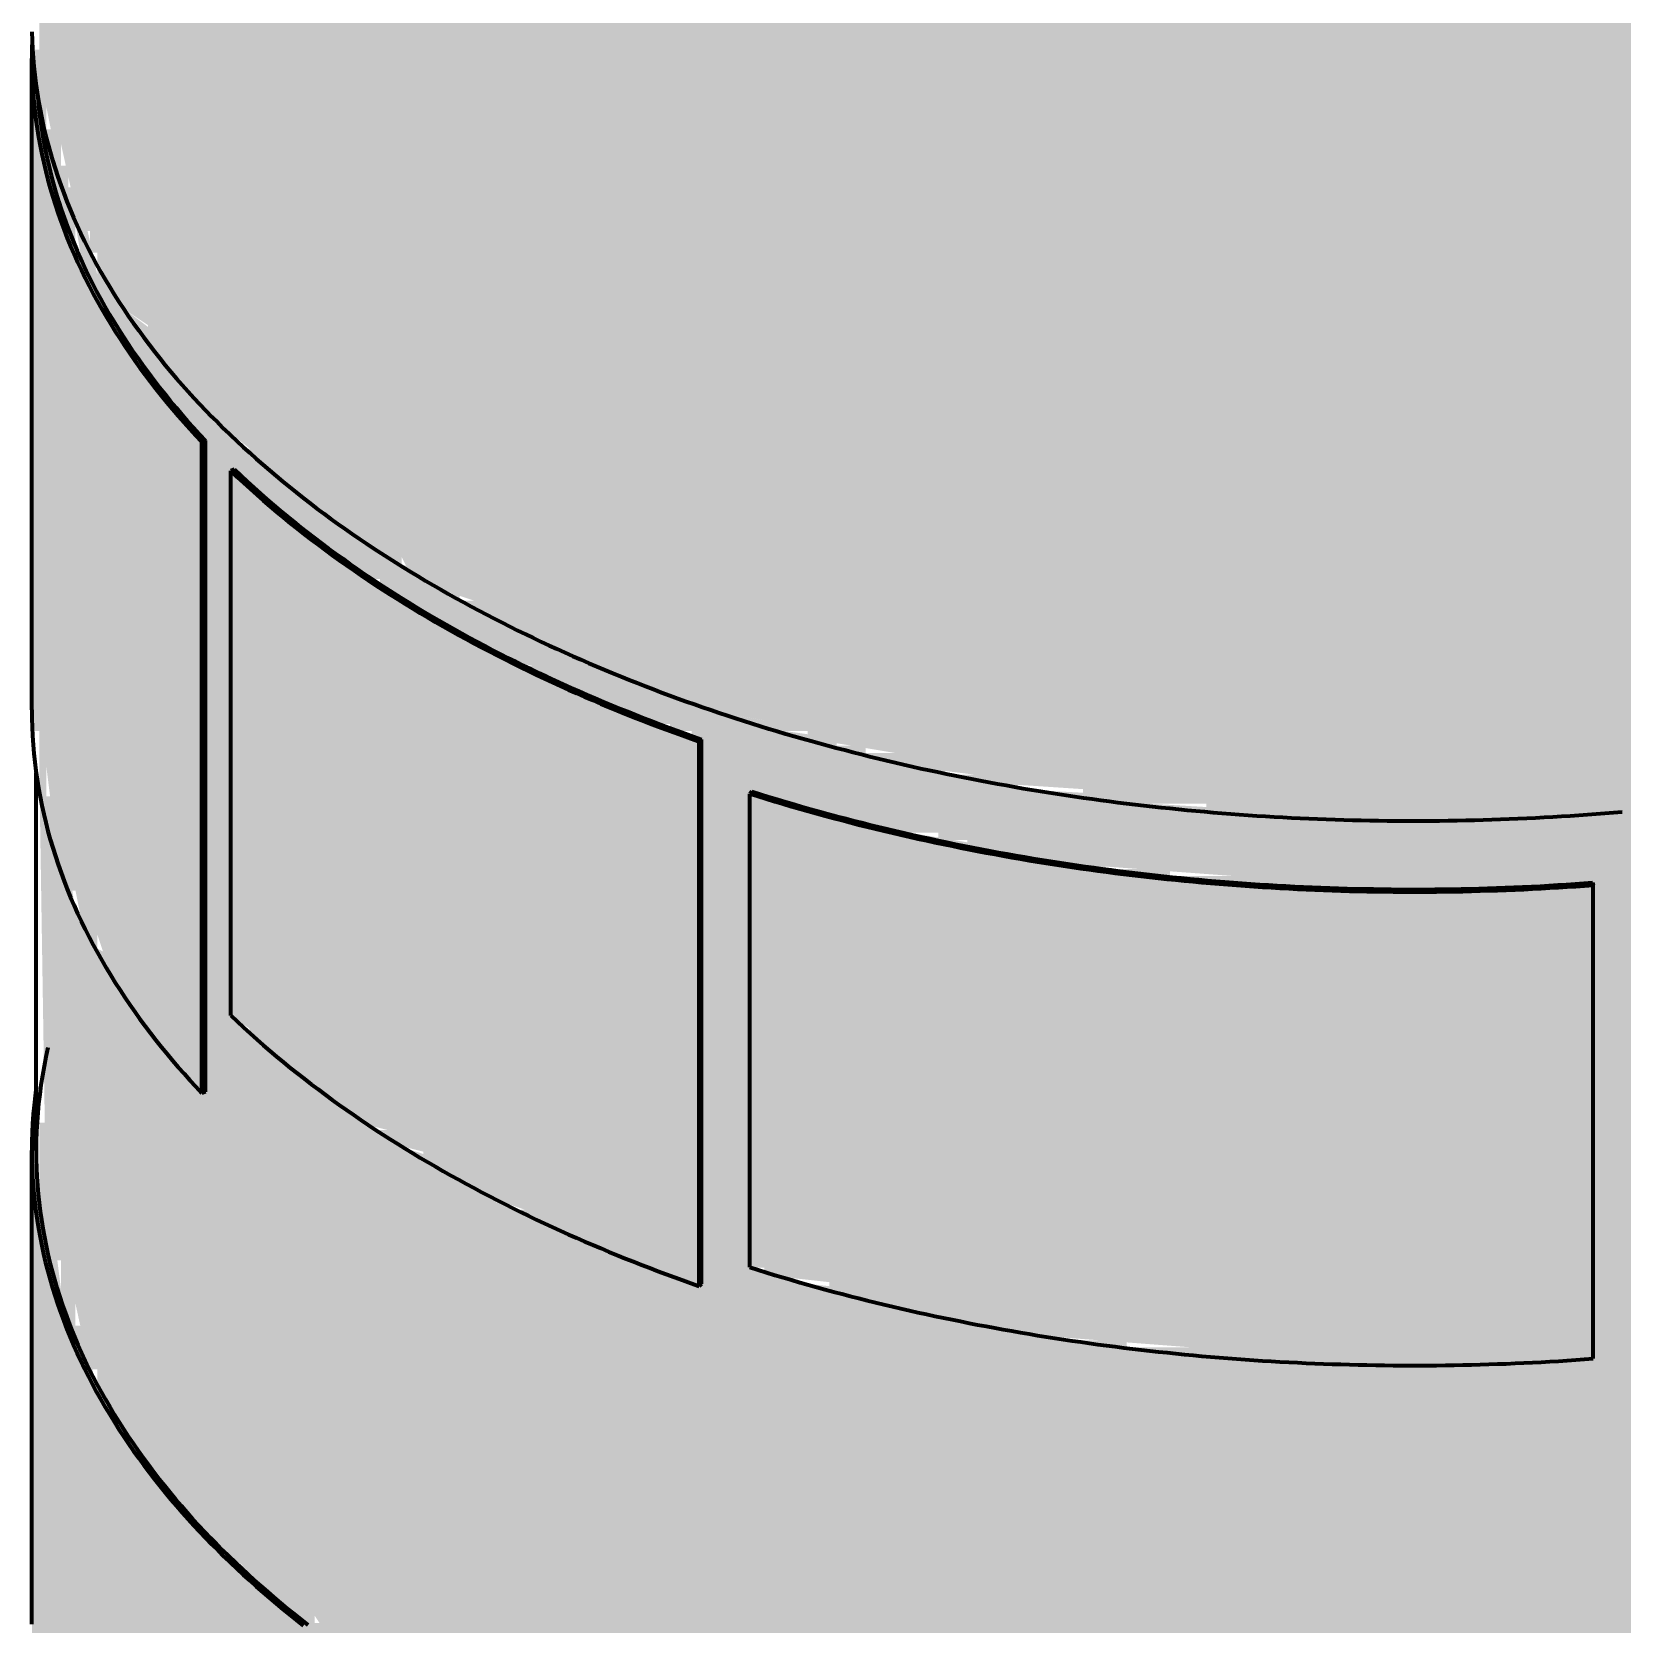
# Model space of a CAD drawing. Header units: millimetres. Extents: x 0 to 420, y 0 to 297.
# Drawn here: x 206.94 to 228.88, y 173 to 194.96 of the extents above; entities that cross this region are included whole.
import ezdxf

# ---------------------------------------------------------------- set-up
doc = ezdxf.new("R2010")
doc.units = ezdxf.units.MM
doc.layers.add('01-VISIBLE', color=7, linetype='CONTINUOUS', lineweight=70)
doc.layers.add('13-GRAFICA', color=30, linetype='CONTINUOUS', lineweight=18)

msp = doc.modelspace()

# ---------------------------------------------------------------- hatches: boundary and pattern name
at = {"layer": '13-GRAFICA', "true_color": 0xc4c8ce}
h = msp.add_hatch(color=7, dxfattribs=at)
h.dxf.hatch_style = 1
h.paths.add_polyline_path([(229.342, 184.217), (229.342, 184.317), (229.942, 184.317), (229.942, 184.417), (230.542, 184.417), (230.542, 184.517), (231.142, 184.517), (231.142, 184.617), (231.742, 184.617), (231.742, 184.717), (232.342, 184.717), (232.342, 184.817), (233.442, 184.917), (233.442, 185.017), (233.742, 185.017), (233.742, 185.117), (234.042, 185.117), (234.042, 185.217), (234.342, 185.217), (234.342, 185.317), (234.642, 185.317), (234.642, 185.417), (234.942, 185.417), (234.942, 185.517), (235.342, 185.517), (235.342, 185.617), (235.642, 185.617), (235.642, 185.717), (235.942, 185.717), (235.942, 185.817), (236.242, 185.817), (236.242, 185.917), (237.142, 186.117), (237.142, 186.217), (237.342, 186.217), (237.342, 186.317), (237.542, 186.317), (237.542, 186.417), (237.742, 186.417), (237.742, 186.517), (238.342, 186.717), (238.442, 186.917), (238.642, 186.917), (238.642, 187.017), (238.842, 187.017), (238.842, 187.117), (239.042, 187.117), (239.042, 187.217), (239.242, 187.217), (239.242, 187.317), (239.842, 187.517), (239.942, 187.717), (240.542, 187.917), (240.542, 188.017), (240.642, 188.017), (240.942, 188.417), (241.142, 188.417), (241.642, 189.017), (241.842, 189.017), (242.342, 189.617), (242.542, 189.617), (242.542, 189.717), (242.942, 190.017), (242.942, 212.917), (243.042, 212.917), (243.142, 213.217), (243.542, 213.517), (243.542, 213.717), (243.942, 214.017), (243.942, 214.217), (244.342, 214.517), (244.342, 214.717), (244.442, 214.717), (244.442, 214.917), (244.542, 214.917), (244.542, 215.217), (244.642, 215.217), (244.642, 215.517), (244.742, 215.517), (244.742, 215.817), (244.842, 215.817), (244.842, 216.117), (244.942, 216.117), (244.942, 177.017), (244.842, 177.017), (244.842, 178.517), (244.742, 178.517), (244.742, 177.617), (244.642, 177.617), (244.642, 177.317), (244.442, 177.217), (244.442, 177.017), (244.342, 177.017), (244.342, 176.817), (244.242, 176.817), (244.042, 176.217), (243.842, 176.117), (243.842, 175.917), (243.742, 175.917), (243.742, 175.717), (243.642, 175.717), (243.442, 175.117), (243.342, 175.117), (241.842, 173.517), (241.642, 173.517), (241.642, 173.417), (241.542, 173.417), (240.942, 172.717), (240.742, 172.717), (240.642, 172.517), (240.442, 172.517), (240.442, 172.417), (240.242, 172.417), (240.142, 172.217), (239.542, 172.017), (239.442, 171.817), (238.842, 171.617), (238.742, 171.417), (238.142, 171.217), (238.042, 171.017), (237.842, 171.017), (237.842, 170.917), (237.642, 170.917), (237.642, 170.817), (237.342, 170.817), (237.342, 170.717), (237.042, 170.717), (237.042, 170.617), (236.742, 170.617), (236.742, 170.517), (236.442, 170.517), (236.442, 170.417), (236.242, 170.417), (236.242, 170.317), (235.942, 170.317), (235.942, 170.217), (235.642, 170.217), (235.642, 170.117), (235.342, 170.117), (235.342, 170.017), (235.042, 170.017), (235.042, 169.917), (234.142, 169.717), (234.142, 169.617), (233.942, 169.617), (233.942, 169.517), (233.442, 169.517), (233.442, 169.417), (232.942, 169.417), (232.942, 169.317), (232.342, 169.317), (232.342, 169.217), (231.742, 169.217), (231.742, 169.117), (230.642, 169.017), (230.642, 168.917), (229.542, 168.817), (229.542, 168.717), (228.442, 168.717), (228.442, 176.617), (228.442, 183.217), (228.442, 184.2)])
at = {"layer": '13-GRAFICA', "true_color": 0xffffff}
h = msp.add_hatch(color=7, dxfattribs=at)
h.dxf.hatch_style = 1
h.paths.add_polyline_path([(207.042, 193.917), (207.042, 215.817), (207.142, 215.817), (207.142, 215.517), (207.242, 215.517), (207.342, 215.217), (207.542, 215.117), (207.642, 214.717), (207.742, 214.717), (207.842, 214.417), (208.042, 214.317), (208.042, 214.117), (208.142, 214.117), (208.142, 213.917), (208.342, 213.817), (208.342, 213.617), (208.442, 213.617), (208.442, 213.417), (208.642, 213.317), (208.642, 213.117), (208.842, 213.117), (209.542, 212.317), (209.742, 212.317), (209.742, 212.217), (209.842, 212.217), (210.342, 211.617), (210.542, 211.617), (211.142, 210.917), (211.342, 210.917), (211.342, 210.817), (211.542, 210.817), (211.542, 210.717), (212.142, 210.517), (212.242, 210.317), (212.442, 210.317), (212.442, 210.217), (212.642, 210.217), (212.642, 210.117), (212.842, 210.117), (212.842, 210.017), (213.442, 209.817), (213.542, 209.617), (213.742, 209.617), (213.742, 209.517), (213.942, 209.517), (213.942, 209.417), (214.142, 209.417), (214.142, 209.317), (214.342, 209.317), (214.342, 209.217), (214.542, 209.217), (214.542, 209.117), (214.842, 209.117), (214.842, 209.017), (215.142, 209.017), (215.142, 208.917), (215.442, 208.917), (215.442, 208.817), (215.742, 208.817), (215.742, 208.717), (216.042, 208.717), (216.042, 208.617), (216.342, 208.617), (216.342, 208.517), (216.642, 208.517), (216.642, 208.417), (216.942, 208.417), (216.942, 208.317), (217.242, 208.317), (217.242, 208.217), (217.542, 208.217), (217.542, 208.117), (217.842, 208.117), (217.842, 208.017), (218.142, 208.017), (218.142, 207.917), (218.442, 207.917), (218.442, 207.817), (219.042, 207.817), (219.042, 207.717), (219.642, 207.717), (219.642, 207.617), (220.242, 207.617), (220.242, 207.517), (220.842, 207.517), (220.842, 207.417), (221.442, 207.417), (221.442, 207.317), (222.042, 207.317), (222.042, 207.217), (222.642, 207.217), (222.642, 207.117), (227.942, 207.017), (227.942, 207.117), (228.842, 207.117), (228.842, 207.217), (229.642, 207.217), (229.642, 207.317), (230.542, 207.317), (230.542, 207.417), (232.142, 207.517), (232.142, 207.617), (232.442, 207.617), (232.442, 207.717), (232.842, 207.717), (232.842, 207.817), (234.042, 208.017), (234.042, 208.117), (234.342, 208.117), (234.342, 208.217), (235.542, 208.417), (235.542, 208.517), (235.842, 208.517), (235.842, 208.617), (236.242, 208.617), (236.242, 208.717), (236.442, 208.717), (236.442, 208.817), (236.642, 208.817), (236.642, 208.917), (236.842, 208.917), (236.842, 209.017), (237.042, 209.017), (237.042, 209.117), (237.342, 209.117), (237.342, 209.217), (237.542, 209.217), (237.542, 209.317), (237.742, 209.317), (237.742, 209.417), (237.942, 209.417), (237.942, 209.517), (238.142, 209.517), (238.142, 209.617), (238.442, 209.617), (238.442, 209.717), (238.642, 209.717), (238.642, 209.817), (238.842, 209.817), (238.842, 209.917), (239.042, 209.917), (239.042, 210.017), (239.242, 210.017), (239.242, 210.117), (239.742, 210.217), (239.942, 210.517), (240.142, 210.517), (240.342, 210.817), (240.542, 210.817), (240.642, 211.017), (240.842, 211.017), (241.042, 211.317), (241.242, 211.317), (241.242, 211.417), (241.342, 211.417), (241.442, 211.617), (241.642, 211.617), (241.842, 211.917), (242.042, 211.917), (242.142, 212.117), (242.342, 212.117), (242.342, 212.217), (242.742, 212.517), (242.742, 212.717), (242.942, 212.817), (242.942, 190.017), (242.842, 190.017), (242.542, 189.617), (242.342, 189.617), (241.842, 189.017), (241.642, 189.017), (241.142, 188.417), (240.942, 188.417), (240.542, 187.917), (239.942, 187.717), (239.842, 187.517), (239.642, 187.517), (239.642, 187.417), (239.442, 187.417), (239.442, 187.317), (239.242, 187.317), (239.242, 187.217), (239.042, 187.217), (239.042, 187.117), (238.442, 186.917), (238.342, 186.717), (238.142, 186.717), (238.142, 186.617), (237.942, 186.617), (237.942, 186.517), (237.742, 186.517), (237.742, 186.417), (237.542, 186.417), (237.542, 186.317), (237.342, 186.317), (237.342, 186.217), (237.142, 186.217), (237.142, 186.117), (236.842, 186.117), (236.842, 186.017), (236.542, 186.017), (236.542, 185.917), (236.242, 185.917), (236.242, 185.817), (235.942, 185.817), (235.942, 185.717), (235.642, 185.717), (235.642, 185.617), (235.342, 185.617), (235.342, 185.517), (234.942, 185.517), (234.942, 185.417), (234.642, 185.417), (234.642, 185.317), (234.342, 185.317), (234.342, 185.217), (234.042, 185.217), (234.042, 185.117), (233.742, 185.117), (233.742, 185.017), (233.442, 185.017), (233.442, 184.917), (232.342, 184.817), (232.342, 184.717), (231.742, 184.717), (231.742, 184.617), (231.142, 184.617), (231.142, 184.517), (230.542, 184.517), (230.542, 184.417), (229.942, 184.417), (229.942, 184.317), (229.342, 184.317), (229.342, 184.217), (224.042, 184.117), (224.042, 184.217), (223.142, 184.217), (223.142, 184.317), (222.342, 184.317), (222.342, 184.417), (221.442, 184.417), (221.442, 184.517), (219.942, 184.617), (219.942, 184.717), (219.142, 184.817), (219.142, 184.917), (218.842, 184.917), (218.842, 185.017), (217.642, 185.217), (217.642, 185.317), (217.342, 185.317), (217.342, 185.417), (216.142, 185.617), (216.142, 185.717), (215.942, 185.717), (215.942, 185.817), (215.642, 185.817), (215.642, 185.917), (215.442, 185.917), (215.442, 186.017), (215.242, 186.017), (215.242, 186.117), (215.042, 186.117), (215.042, 186.217), (214.842, 186.217), (214.842, 186.317), (214.542, 186.317), (214.542, 186.417), (214.342, 186.417), (214.342, 186.517), (214.142, 186.517), (214.142, 186.617), (213.942, 186.617), (213.942, 186.717), (213.742, 186.717), (213.742, 186.817), (213.442, 186.817), (213.442, 186.917), (213.242, 186.917), (213.242, 187.017), (213.042, 187.017), (213.042, 187.117), (212.442, 187.317), (212.342, 187.517), (212.142, 187.517), (212.042, 187.717), (211.842, 187.717), (211.642, 188.017), (211.442, 188.017), (211.242, 188.317), (211.042, 188.317), (210.842, 188.617), (210.642, 188.617), (210.542, 188.817), (210.342, 188.817), (210.142, 189.117), (209.942, 189.117), (209.942, 189.217), (209.442, 189.617), (209.442, 189.817), (209.042, 190.117), (209.042, 190.317), (208.642, 190.617), (208.642, 190.817), (208.542, 190.817), (208.542, 190.917), (208.242, 191.117), (208.242, 191.317), (207.842, 191.617), (207.842, 191.917), (207.742, 191.917), (207.742, 192.217), (207.642, 192.217), (207.642, 192.517), (207.542, 192.517), (207.342, 193.417), (207.242, 193.417), (207.142, 193.917)])
h = msp.add_hatch(color=7, dxfattribs=at)
h.dxf.hatch_style = 1
h.paths.add_polyline_path([(206.942, 185.317), (206.942, 194.717), (207.042, 194.717), (207.042, 193.917), (207.142, 193.917), (207.142, 193.617), (207.242, 193.617), (207.242, 193.017), (207.342, 193.017), (207.342, 192.617), (207.442, 192.617), (207.442, 192.317), (207.542, 192.317), (207.542, 191.917), (207.642, 191.917), (207.642, 191.717), (207.842, 191.617), (207.842, 191.417), (208.042, 191.317), (208.042, 191.117), (208.242, 191.017), (208.242, 190.817), (208.442, 190.717), (208.442, 190.517), (208.642, 190.417), (208.642, 190.217), (208.942, 190.017), (208.942, 189.817), (209.142, 189.717), (209.142, 189.517), (209.342, 189.417), (209.342, 180.317), (209.142, 180.417), (209.142, 180.617), (208.942, 180.717), (208.942, 180.917), (208.742, 181.017), (208.742, 181.217), (208.542, 181.317), (208.542, 181.517), (208.342, 181.617), (208.342, 181.817), (208.042, 182.017), (208.042, 182.217), (207.942, 182.217), (207.842, 182.517), (207.642, 182.617), (207.542, 183.117), (207.442, 183.117), (207.442, 183.517), (207.342, 183.517), (207.342, 184.017), (207.242, 184.017), (207.142, 184.817), (207.042, 184.817), (207.042, 185.317)])
at = {"layer": '13-GRAFICA', "true_color": 0xc4c8ce}
h = msp.add_hatch(color=7, dxfattribs=at)
h.dxf.hatch_style = 1
h.paths.add_polyline_path([(207.442, 192.317), (207.442, 192.617), (207.342, 192.617), (207.342, 193.017), (207.242, 193.017), (207.242, 193.417), (207.342, 193.417), (207.342, 193.117), (207.442, 193.117), (207.442, 192.817), (207.542, 192.817), (207.542, 192.517), (207.642, 192.517), (207.842, 191.617), (207.642, 191.717), (207.542, 192.317)])
h = msp.add_hatch(color=7, dxfattribs=at)
h.dxf.hatch_style = 1
h.paths.add_polyline_path([(207.142, 184.817), (207.142, 184.417), (207.242, 184.417), (207.242, 184.017), (207.342, 184.017), (207.342, 183.517), (207.442, 183.517), (207.542, 182.817), (207.642, 182.817), (207.642, 182.617), (207.842, 182.517), (207.842, 182.317), (208.042, 182.217), (208.042, 182.017), (208.342, 181.817), (208.342, 181.617), (208.542, 181.517), (208.542, 181.317), (208.742, 181.217), (208.742, 181.017), (208.942, 180.917), (208.942, 180.717), (209.142, 180.617), (209.142, 180.417), (209.342, 180.317), (209.342, 189.417), (209.142, 189.517), (209.142, 189.717), (208.942, 189.817), (208.942, 190.017), (208.642, 190.217), (208.642, 190.417), (208.442, 190.517), (208.442, 190.717), (208.242, 190.817), (208.242, 191.017), (208.042, 191.117), (208.042, 191.317), (207.842, 191.417), (207.842, 191.617), (208.242, 191.317), (208.242, 191.117), (208.642, 190.817), (208.642, 190.617), (209.042, 190.317), (209.042, 190.117), (209.442, 189.817), (209.442, 189.617), (209.542, 189.617), (209.642, 189.492), (209.642, 188.917), (209.642, 181.417), (209.642, 173.95), (209.542, 174.017), (209.542, 174.217), (209.142, 174.517), (209.142, 174.717), (208.842, 174.917), (208.842, 175.117), (208.442, 175.417), (208.442, 175.617), (208.142, 175.817), (208.142, 176.017), (207.842, 176.217), (207.842, 176.517), (207.742, 176.517), (207.542, 177.417), (207.442, 177.417), (207.442, 177.617), (207.342, 177.617), (207.342, 178.017), (207.242, 178.017), (207.242, 178.417), (207.142, 178.417), (207.042, 184.817)])
h = msp.add_hatch(color=7, dxfattribs=at)
h.dxf.hatch_style = 1
h.paths.add_polyline_path([(209.942, 189.117), (210.142, 189.117), (210.342, 188.817), (210.542, 188.817), (210.642, 188.617), (210.842, 188.617), (211.042, 188.317), (211.242, 188.317), (211.442, 188.017), (211.642, 188.017), (211.842, 187.717), (212.042, 187.717), (212.042, 187.617), (212.342, 187.517), (212.442, 187.317), (212.642, 187.317), (212.642, 187.217), (212.842, 187.217), (212.842, 187.117), (213.042, 187.117), (213.042, 187.017), (213.242, 187.017), (213.242, 186.917), (213.442, 186.917), (213.442, 186.817), (213.742, 186.817), (213.742, 186.717), (213.942, 186.717), (213.942, 186.617), (214.142, 186.617), (214.142, 186.517), (214.342, 186.517), (214.342, 186.417), (214.542, 186.417), (214.542, 186.317), (214.842, 186.317), (214.842, 186.217), (215.042, 186.217), (215.042, 186.117), (215.242, 186.117), (215.242, 186.017), (215.442, 186.017), (215.442, 185.917), (215.642, 185.917), (215.642, 185.817), (215.942, 185.817), (215.942, 185.717), (216.142, 185.717), (216.142, 185.617), (216.142, 185.217), (216.042, 185.217), (216.042, 185.317), (215.742, 185.317), (215.742, 185.417), (215.542, 185.417), (215.542, 185.517), (215.342, 185.517), (215.342, 185.617), (215.042, 185.617), (215.042, 185.717), (214.842, 185.717), (214.842, 185.817), (214.542, 185.817), (214.542, 185.917), (214.342, 185.917), (214.342, 186.017), (214.142, 186.017), (214.142, 186.117), (213.842, 186.117), (213.842, 186.217), (213.442, 186.317), (213.342, 186.517), (212.742, 186.717), (212.642, 186.917), (212.042, 187.117), (211.942, 187.317), (211.742, 187.317), (211.742, 187.417), (211.542, 187.417), (211.342, 187.717), (211.142, 187.717), (210.842, 188.117), (210.642, 188.117), (210.342, 188.517), (210.142, 188.517), (209.842, 188.917), (209.642, 188.917), (209.642, 189.492)])
at = {"layer": '13-GRAFICA', "true_color": 0xd7beeb}
h = msp.add_hatch(color=7, dxfattribs=at)
h.dxf.hatch_style = 1
h.paths.add_polyline_path([(209.642, 181.417), (209.642, 188.917), (209.842, 188.917), (210.142, 188.517), (210.342, 188.517), (210.642, 188.117), (210.842, 188.117), (211.142, 187.717), (211.342, 187.717), (211.542, 187.417), (211.942, 187.317), (212.042, 187.117), (212.642, 186.917), (212.742, 186.717), (213.342, 186.517), (213.442, 186.317), (213.642, 186.317), (213.642, 186.217), (213.842, 186.217), (213.842, 186.117), (214.142, 186.117), (214.142, 186.017), (214.342, 186.017), (214.342, 185.917), (214.542, 185.917), (214.542, 185.817), (214.842, 185.817), (214.842, 185.717), (215.042, 185.717), (215.042, 185.617), (215.342, 185.617), (215.342, 185.517), (215.542, 185.517), (215.542, 185.417), (216.142, 185.217), (216.142, 177.717), (215.642, 177.817), (215.642, 177.917), (215.442, 177.917), (215.442, 178.017), (215.142, 178.017), (215.142, 178.117), (214.942, 178.117), (214.942, 178.217), (214.742, 178.217), (214.742, 178.317), (214.442, 178.317), (214.442, 178.417), (214.242, 178.417), (214.242, 178.517), (213.942, 178.517), (213.942, 178.617), (213.742, 178.617), (213.742, 178.717), (213.142, 178.917), (213.042, 179.117), (212.642, 179.217), (212.542, 179.417), (212.342, 179.417), (212.342, 179.517), (211.942, 179.617), (211.842, 179.817), (211.442, 179.917), (211.242, 180.217), (211.042, 180.217), (210.742, 180.617), (210.542, 180.617), (210.142, 181.117), (209.942, 181.117), (209.942, 181.217)])
at = {"layer": '13-GRAFICA', "true_color": 0xc4c8ce}
h = msp.add_hatch(color=7, dxfattribs=at)
h.dxf.hatch_style = 1
h.paths.add_polyline_path([(216.842, 185.5), (216.842, 184.517), (216.842, 177.917), (216.842, 170.017), (216.442, 170.017), (216.442, 170.117), (216.142, 170.117), (216.142, 170.217), (216.142, 177.717), (216.142, 185.217), (216.142, 185.617)])
h = msp.add_hatch(color=7, dxfattribs=at)
h.dxf.hatch_style = 1
h.paths.add_polyline_path([(217.342, 185.417), (217.342, 185.317), (218.042, 185.217), (218.042, 185.117), (218.442, 185.117), (218.442, 185.017), (218.842, 185.017), (218.842, 184.917), (219.142, 184.917), (219.142, 184.817), (219.542, 184.817), (219.542, 184.717), (219.942, 184.717), (219.942, 184.617), (220.542, 184.617), (220.542, 184.517), (222.342, 184.417), (222.342, 184.317), (224.042, 184.217), (224.042, 184.117), (228.442, 184.2), (228.442, 183.217), (223.542, 183.217), (223.542, 183.317), (220.842, 183.517), (220.842, 183.617), (220.242, 183.617), (220.242, 183.717), (219.842, 183.717), (219.842, 183.817), (219.442, 183.817), (219.442, 183.917), (219.042, 183.917), (219.042, 184.017), (218.642, 184.017), (218.642, 184.117), (218.142, 184.117), (218.142, 184.217), (217.742, 184.217), (217.742, 184.317), (217.342, 184.317), (217.342, 184.417), (216.942, 184.417), (216.942, 184.517), (216.842, 184.517), (216.842, 185.5)])
at = {"layer": '13-GRAFICA', "true_color": 0xf7c8d7}
h = msp.add_hatch(color=7, dxfattribs=at)
h.dxf.hatch_style = 1
h.paths.add_polyline_path([(216.842, 177.917), (216.842, 184.517), (216.942, 184.517), (216.942, 184.417), (217.342, 184.417), (217.342, 184.317), (217.742, 184.317), (217.742, 184.217), (218.142, 184.217), (218.142, 184.117), (218.642, 184.117), (218.642, 184.017), (219.042, 184.017), (219.042, 183.917), (220.242, 183.717), (220.242, 183.617), (220.842, 183.617), (220.842, 183.517), (221.742, 183.517), (221.742, 183.417), (222.642, 183.417), (222.642, 183.317), (223.542, 183.317), (223.542, 183.217), (228.442, 183.217), (228.442, 176.617), (223.942, 176.617), (223.942, 176.717), (222.942, 176.717), (222.942, 176.817), (220.342, 177.017), (220.342, 177.117), (219.942, 177.117), (219.942, 177.217), (219.542, 177.217), (219.542, 177.317), (219.142, 177.317), (219.142, 177.417), (218.742, 177.417), (218.742, 177.517), (218.342, 177.517), (218.342, 177.617), (217.942, 177.617), (217.942, 177.717), (217.042, 177.817), (217.042, 177.917)])
at = {"layer": '13-GRAFICA', "true_color": 0xc4c8ce}
h = msp.add_hatch(color=7, dxfattribs=at)
h.dxf.hatch_style = 1
h.paths.add_polyline_path([(215.942, 170.217), (215.942, 170.317), (215.642, 170.317), (215.642, 170.417), (215.442, 170.417), (215.442, 170.517), (215.242, 170.517), (215.242, 170.617), (215.042, 170.617), (215.042, 170.717), (214.842, 170.717), (214.842, 170.817), (214.542, 170.817), (214.542, 170.917), (214.342, 170.917), (214.342, 171.017), (214.142, 171.017), (214.142, 171.117), (213.942, 171.117), (213.942, 171.217), (213.642, 171.217), (213.642, 171.317), (213.442, 171.317), (213.442, 171.417), (213.242, 171.417), (213.242, 171.517), (213.042, 171.517), (213.042, 171.617), (212.842, 171.617), (212.842, 171.717), (212.542, 171.717), (212.542, 171.817), (212.442, 171.817), (212.342, 172.017), (212.142, 172.017), (211.942, 172.317), (211.742, 172.317), (211.742, 172.417), (211.442, 172.517), (211.242, 172.817), (211.042, 172.817), (210.842, 173.117), (210.642, 173.117), (210.442, 173.417), (210.242, 173.417), (210.042, 173.717), (209.842, 173.717), (209.842, 173.817), (209.642, 173.95), (209.642, 181.417), (209.742, 181.417), (209.942, 181.117), (210.142, 181.117), (210.542, 180.617), (210.742, 180.617), (211.042, 180.217), (211.242, 180.217), (211.442, 179.917), (211.642, 179.917), (211.642, 179.817), (211.842, 179.817), (211.942, 179.617), (212.542, 179.417), (212.642, 179.217), (213.042, 179.117), (213.142, 178.917), (213.342, 178.917), (213.342, 178.817), (213.542, 178.817), (213.542, 178.717), (213.742, 178.717), (213.742, 178.617), (213.942, 178.617), (213.942, 178.517), (214.242, 178.517), (214.242, 178.417), (214.442, 178.417), (214.442, 178.317), (214.742, 178.317), (214.742, 178.217), (214.942, 178.217), (214.942, 178.117), (215.142, 178.117), (215.142, 178.017), (215.442, 178.017), (215.442, 177.917), (215.642, 177.917), (215.642, 177.817), (216.142, 177.717), (216.142, 170.217)])
at = {"layer": '13-GRAFICA', "true_color": 0xffd200}
h = msp.add_hatch(color=7, dxfattribs=at)
h.dxf.hatch_style = 1
h.paths.add_polyline_path([(206.942, 172.317), (206.942, 179.017), (207.042, 179.017), (207.042, 179.917), (207.142, 179.917), (207.142, 178.417), (207.242, 178.417), (207.342, 177.617), (207.442, 177.617), (207.442, 177.417), (207.542, 177.417), (207.542, 177.117), (207.642, 177.117), (207.842, 176.217), (208.142, 176.017), (208.142, 175.817), (208.442, 175.617), (208.442, 175.417), (208.842, 175.117), (208.842, 174.917), (209.142, 174.717), (209.142, 174.517), (209.542, 174.217), (209.542, 174.017), (209.642, 174.017), (209.842, 173.717), (210.042, 173.717), (210.242, 173.417), (210.442, 173.417), (210.642, 173.117), (210.842, 173.117), (210.842, 173.017), (210.942, 173.017), (211.042, 172.817), (211.242, 172.817), (211.442, 172.517), (211.642, 172.517), (211.742, 172.317), (211.942, 172.317), (211.942, 172.217), (212.042, 172.217), (212.142, 172.017), (212.342, 172.017), (212.542, 171.717), (212.842, 171.717), (212.842, 171.617), (213.042, 171.617), (213.042, 171.517), (213.242, 171.517), (213.242, 171.417), (213.442, 171.417), (213.442, 171.317), (213.642, 171.317), (213.642, 171.217), (213.942, 171.217), (213.942, 171.117), (214.142, 171.117), (214.142, 171.017), (214.342, 171.017), (214.342, 170.917), (214.542, 170.917), (214.542, 170.817), (214.842, 170.817), (214.842, 170.717), (215.042, 170.717), (215.042, 170.617), (215.242, 170.617), (215.242, 170.517), (215.442, 170.517), (215.442, 170.417), (215.642, 170.417), (215.642, 170.317), (215.942, 170.317), (215.942, 170.217), (216.142, 170.217), (216.142, 170.117), (216.842, 170.017), (216.842, 169.917), (217.242, 169.917), (217.242, 169.817), (217.642, 169.817), (217.642, 169.717), (218.042, 169.717), (218.042, 169.617), (218.442, 169.617), (218.442, 169.517), (218.742, 169.517), (218.742, 169.417), (219.142, 169.417), (219.142, 169.317), (219.542, 169.317), (219.542, 169.217), (219.942, 169.217), (219.942, 169.117), (220.342, 169.117), (220.342, 169.017), (221.242, 169.017), (221.242, 168.917), (222.142, 168.917), (222.142, 168.817), (223.142, 168.817), (223.142, 168.717), (224.042, 168.717), (224.042, 168.617), (229.542, 168.717), (229.542, 168.817), (230.142, 168.817), (230.142, 168.917), (230.642, 168.917), (230.642, 169.017), (231.242, 169.017), (231.242, 169.117), (231.742, 169.117), (231.742, 169.217), (232.342, 169.217), (232.342, 169.317), (232.942, 169.317), (232.942, 169.417), (233.942, 169.517), (233.942, 169.617), (234.142, 169.617), (234.142, 169.717), (234.442, 169.717), (234.442, 169.817), (234.742, 169.817), (234.742, 169.917), (235.042, 169.917), (235.042, 170.017), (235.342, 170.017), (235.342, 170.117), (236.242, 170.317), (236.242, 170.417), (236.442, 170.417), (236.442, 170.517), (236.742, 170.517), (236.742, 170.617), (237.042, 170.617), (237.042, 170.717), (237.342, 170.717), (237.342, 170.817), (237.642, 170.817), (237.642, 170.917), (238.042, 171.017), (238.142, 171.217), (238.742, 171.417), (238.842, 171.617), (239.442, 171.817), (239.542, 172.017), (239.742, 172.017), (239.742, 172.117), (240.142, 172.217), (240.242, 172.417), (240.642, 172.517), (240.742, 172.717), (240.942, 172.717), (241.642, 173.517), (241.842, 173.517), (241.842, 173.617), (243.442, 175.117), (243.442, 175.317), (243.542, 175.317), (243.542, 175.517), (243.642, 175.517), (243.842, 176.117), (244.042, 176.217), (244.042, 176.417), (244.142, 176.417), (244.142, 176.617), (244.242, 176.617), (244.442, 177.217), (244.642, 177.317), (244.642, 177.617), (244.742, 177.617), (244.742, 178.517), (244.842, 178.517), (244.842, 177.017), (244.942, 177.017), (244.942, 180.317), (245.042, 180.317), (245.042, 173.317), (244.942, 173.317), (244.942, 172.417), (244.842, 172.417), (244.842, 171.417), (244.742, 171.417), (244.742, 170.917), (244.642, 170.917), (244.442, 170.317), (244.242, 170.217), (244.242, 170.017), (244.142, 170.017), (244.142, 169.817), (244.042, 169.817), (244.042, 169.617), (243.942, 169.617), (243.742, 169.017), (243.542, 168.917), (243.442, 168.517), (243.342, 168.517), (241.942, 167.017), (241.742, 167.017), (240.942, 166.117), (240.742, 166.117), (240.742, 166.017), (240.542, 166.017), (240.442, 165.817), (239.842, 165.617), (239.742, 165.417), (239.142, 165.217), (239.042, 165.017), (238.842, 165.017), (238.842, 164.917), (238.642, 164.917), (238.542, 164.717), (237.942, 164.517), (237.842, 164.317), (237.542, 164.317), (237.542, 164.217), (236.942, 164.117), (236.942, 164.017), (236.742, 164.017), (236.742, 163.917), (236.442, 163.917), (236.442, 163.817), (236.142, 163.817), (236.142, 163.717), (235.842, 163.717), (235.842, 163.617), (235.542, 163.617), (235.542, 163.517), (234.642, 163.317), (234.642, 163.217), (234.142, 163.117), (234.142, 163.017), (233.842, 163.017), (233.842, 162.917), (233.242, 162.917), (233.242, 162.817), (232.142, 162.717), (232.142, 162.617), (231.042, 162.517), (231.042, 162.417), (230.442, 162.417), (230.442, 162.317), (229.942, 162.317), (229.942, 162.217), (229.242, 162.217), (229.242, 162.117), (224.342, 162.017), (224.342, 162.117), (223.442, 162.117), (223.442, 162.217), (222.442, 162.217), (222.442, 162.317), (221.542, 162.317), (221.542, 162.417), (220.042, 162.517), (220.042, 162.617), (219.242, 162.717), (219.242, 162.817), (218.942, 162.817), (218.942, 162.917), (218.542, 162.917), (218.542, 163.017), (218.142, 163.017), (218.142, 163.117), (217.742, 163.117), (217.742, 163.217), (217.342, 163.217), (217.342, 163.317), (216.942, 163.317), (216.942, 163.417), (216.542, 163.417), (216.542, 163.517), (215.942, 163.617), (215.942, 163.717), (215.742, 163.717), (215.742, 163.817), (215.542, 163.817), (215.542, 163.917), (215.242, 163.917), (215.242, 164.017), (215.042, 164.017), (215.042, 164.117), (214.842, 164.117), (214.842, 164.217), (214.642, 164.217), (214.642, 164.317), (214.442, 164.317), (214.442, 164.417), (214.142, 164.417), (214.142, 164.517), (213.942, 164.517), (213.942, 164.617), (213.742, 164.617), (213.742, 164.717), (213.542, 164.717), (213.542, 164.817), (213.342, 164.817), (213.342, 164.917), (213.042, 164.917), (213.042, 165.017), (212.442, 165.217), (212.442, 165.317), (212.142, 165.417), (211.942, 165.717), (211.742, 165.717), (211.542, 166.017), (211.342, 166.017), (211.142, 166.317), (210.942, 166.317), (210.742, 166.617), (210.542, 166.617), (210.542, 166.717), (210.242, 166.817), (210.042, 167.117), (209.842, 167.117), (209.842, 167.217), (209.442, 167.517), (209.442, 167.717), (209.142, 167.917), (209.142, 168.117), (208.742, 168.417), (208.742, 168.617), (208.442, 168.817), (208.442, 169.017), (208.042, 169.317), (208.042, 169.517), (207.742, 169.717), (207.742, 170.117), (207.642, 170.117), (207.642, 170.417), (207.542, 170.417), (207.542, 170.717), (207.442, 170.717), (207.442, 171.017), (207.342, 171.017), (207.342, 171.317), (207.242, 171.317), (207.242, 171.617), (207.142, 171.617), (207.142, 171.917), (207.042, 171.917), (207.042, 172.317)])
at = {"layer": '13-GRAFICA', "true_color": 0xc4c8ce}
h = msp.add_hatch(color=7, dxfattribs=at)
h.dxf.hatch_style = 1
h.paths.add_polyline_path([(227.242, 168.717), (227.242, 168.617), (224.042, 168.617), (224.042, 168.717), (223.142, 168.717), (223.142, 168.817), (222.142, 168.817), (222.142, 168.917), (220.342, 169.017), (220.342, 169.117), (219.942, 169.117), (219.942, 169.217), (218.742, 169.417), (218.742, 169.517), (218.442, 169.517), (218.442, 169.617), (218.042, 169.617), (218.042, 169.717), (217.642, 169.717), (217.642, 169.817), (217.242, 169.817), (217.242, 169.917), (216.842, 169.917), (216.842, 170.017), (216.842, 177.917), (217.442, 177.817), (217.442, 177.717), (218.342, 177.617), (218.342, 177.517), (218.742, 177.517), (218.742, 177.417), (219.142, 177.417), (219.142, 177.317), (219.542, 177.317), (219.542, 177.217), (219.942, 177.217), (219.942, 177.117), (220.342, 177.117), (220.342, 177.017), (221.142, 177.017), (221.142, 176.917), (222.042, 176.917), (222.042, 176.817), (222.942, 176.817), (222.942, 176.717), (223.942, 176.717), (223.942, 176.617), (228.442, 176.617), (228.442, 168.717)])

# ---------------------------------------------------------------- linework, layer by layer
at = {"layer": '01-VISIBLE'}
for p, q in [((206.94, 185.613), (206.94, 194.594)), ((209.337, 189.324), (209.284, 189.307)), ((209.337, 180.342), (209.337, 189.324)), ((209.284, 180.326), (209.284, 189.307)), ((209.736, 188.924), (209.684, 188.906)), ((209.684, 181.394), (209.684, 188.906)), ((216.178, 185.204), (216.147, 185.175)), ((216.147, 177.663), (216.147, 185.175)), ((216.178, 177.693), (216.178, 185.204)), ((207, 179.532), (207, 184.741)), ((216.871, 184.484), (216.842, 184.454)), ((216.842, 177.922), (216.842, 184.454)), ((228.47, 183.228), (228.478, 183.194)), ((228.478, 176.662), (228.478, 183.194)), ((209.337, 180.342), (209.284, 180.326)), ((206.94, 173), (206.94, 179.532)), ((216.178, 177.693), (216.147, 177.663))]:
    msp.add_line(p, q, dxfattribs=at)
for points in [[(206.945, 194.839), (206.943, 194.799), (206.942, 194.758), (206.941, 194.717), (206.941, 194.676), (206.94, 194.635), (206.94, 194.594)], [(206.941, 194.964), (206.945, 194.844), (206.95, 194.724), (206.958, 194.604), (206.968, 194.484), (206.981, 194.365), (206.995, 194.246), (207.012, 194.127), (207.031, 194.008), (207.053, 193.89), (207.076, 193.772), (207.102, 193.654), (207.129, 193.537), (207.159, 193.421), (207.191, 193.305), (207.225, 193.19), (207.26, 193.075), (207.298, 192.961), (207.338, 192.847), (207.38, 192.735), (207.423, 192.623), (207.468, 192.511), (207.515, 192.401), (207.564, 192.291), (207.615, 192.182), (207.667, 192.074), (207.721, 191.966), (207.777, 191.86), (207.834, 191.754), (207.892, 191.649), (207.953, 191.545), (208.014, 191.442), (208.077, 191.34), (208.142, 191.238), (208.208, 191.138), (208.275, 191.038), (208.344, 190.94), (208.414, 190.842), (208.485, 190.745), (208.557, 190.649), (208.63, 190.554), (208.705, 190.46), (208.781, 190.366), (208.858, 190.274), (208.936, 190.182), (209.015, 190.092), (209.095, 190.002), (209.175, 189.913), (209.257, 189.825), (209.34, 189.738), (209.424, 189.652), (209.509, 189.567), (209.594, 189.483), (209.681, 189.399), (209.768, 189.316), (209.856, 189.235), (209.945, 189.154), (210.035, 189.074), (210.125, 188.994), (210.216, 188.916), (210.308, 188.838), (210.4, 188.762), (210.493, 188.686), (210.587, 188.611), (210.682, 188.536), (210.777, 188.463), (210.872, 188.39), (210.969, 188.318), (211.066, 188.247), (211.163, 188.177), (211.261, 188.107), (211.36, 188.038), (211.459, 187.97), (211.558, 187.903), (211.658, 187.836), (211.759, 187.771), (211.86, 187.706), (211.961, 187.641), (212.063, 187.578), (212.166, 187.515), (212.269, 187.453), (212.372, 187.391), (212.476, 187.33), (212.58, 187.27), (212.684, 187.211), (212.789, 187.152), (212.894, 187.094), (213, 187.037), (213.106, 186.98), (213.212, 186.924), (213.319, 186.869), (213.426, 186.814), (213.533, 186.76), (213.641, 186.707), (213.749, 186.654), (213.857, 186.602), (213.966, 186.551), (214.075, 186.5), (214.184, 186.45), (214.294, 186.4), (214.403, 186.351), (214.513, 186.303), (214.624, 186.255), (214.734, 186.208), (214.845, 186.162), (214.956, 186.116), (215.067, 186.07), (215.179, 186.026), (215.291, 185.981), (215.403, 185.938), (215.515, 185.895), (215.627, 185.852), (215.74, 185.81), (215.853, 185.769), (215.966, 185.728), (216.079, 185.688), (216.193, 185.649), (216.306, 185.61), (216.42, 185.571), (216.534, 185.533), (216.648, 185.496), (216.763, 185.459), (216.877, 185.422), (216.992, 185.387), (217.107, 185.351), (217.222, 185.317), (217.337, 185.282), (217.453, 185.249), (217.568, 185.215), (217.684, 185.183), (217.8, 185.151), (217.915, 185.119), (218.032, 185.088), (218.148, 185.057), (218.264, 185.027), (218.381, 184.998), (218.497, 184.969), (218.614, 184.94), (218.731, 184.912), (218.848, 184.884), (218.965, 184.857), (219.082, 184.831), (219.199, 184.804), (219.317, 184.779), (219.434, 184.754), (219.552, 184.729), (219.67, 184.705), (219.787, 184.681), (219.905, 184.658), (220.023, 184.635), (220.141, 184.613), (220.26, 184.591), (220.378, 184.57), (220.496, 184.549), (220.615, 184.528), (220.733, 184.509), (220.852, 184.489), (220.97, 184.47), (221.089, 184.452), (221.208, 184.434), (221.327, 184.416), (221.446, 184.399), (221.565, 184.382), (221.684, 184.366), (221.803, 184.35), (221.922, 184.335), (222.042, 184.32), (222.161, 184.306), (222.28, 184.292), (222.4, 184.278), (222.519, 184.265), (222.639, 184.253), (222.758, 184.24), (222.878, 184.229), (222.998, 184.217), (223.117, 184.207), (223.237, 184.196), (223.357, 184.186), (223.477, 184.177), (223.596, 184.168), (223.716, 184.159), (223.836, 184.151), (223.956, 184.144), (224.076, 184.136), (224.196, 184.129), (224.316, 184.123), (224.436, 184.117), (224.556, 184.112), (224.676, 184.107), (224.796, 184.102), (224.916, 184.098), (225.037, 184.094), (225.157, 184.091), (225.277, 184.088), (225.397, 184.086), (225.517, 184.084), (225.637, 184.082), (225.757, 184.081), (225.878, 184.08), (225.998, 184.08), (226.118, 184.08), (226.238, 184.081), (226.358, 184.082), (226.479, 184.084), (226.599, 184.086), (226.719, 184.088), (226.839, 184.091), (226.959, 184.094), (227.079, 184.098), (227.199, 184.102), (227.319, 184.106), (227.44, 184.112), (227.56, 184.117), (227.68, 184.123), (227.8, 184.129), (227.92, 184.136), (228.04, 184.143), (228.16, 184.151), (228.279, 184.159), (228.399, 184.168), (228.519, 184.177), (228.639, 184.186), (228.759, 184.196), (228.878, 184.206)], [(206.94, 194.594), (206.941, 194.474), (206.945, 194.353), (206.95, 194.232), (206.958, 194.111), (206.969, 193.991), (206.981, 193.87), (206.996, 193.75), (207.013, 193.63), (207.033, 193.511), (207.054, 193.392), (207.078, 193.273), (207.104, 193.155), (207.132, 193.037), (207.162, 192.92), (207.194, 192.804), (207.228, 192.688), (207.265, 192.572), (207.303, 192.457), (207.343, 192.343), (207.385, 192.23), (207.429, 192.117), (207.475, 192.005), (207.523, 191.894), (207.572, 191.784), (207.623, 191.674), (207.676, 191.565), (207.731, 191.457), (207.787, 191.35), (207.845, 191.244), (207.904, 191.139), (207.965, 191.034), (208.028, 190.93), (208.091, 190.828), (208.157, 190.726), (208.223, 190.625), (208.291, 190.525), (208.361, 190.426), (208.431, 190.327), (208.503, 190.23), (208.576, 190.134), (208.65, 190.038), (208.726, 189.944), (208.802, 189.85), (208.88, 189.757), (208.959, 189.665), (209.039, 189.575), (209.12, 189.485), (209.201, 189.395), (209.284, 189.307)], [(207.022, 194.063), (207.034, 193.941), (207.047, 193.819), (207.064, 193.698), (207.082, 193.578), (207.102, 193.457), (207.125, 193.337), (207.15, 193.217), (207.178, 193.098), (207.207, 192.98), (207.239, 192.862), (207.272, 192.744), (207.308, 192.627), (207.346, 192.511), (207.386, 192.396), (207.427, 192.281), (207.471, 192.167), (207.517, 192.053), (207.564, 191.941), (207.614, 191.829), (207.665, 191.718), (207.718, 191.608), (207.772, 191.499), (207.829, 191.39), (207.887, 191.283), (207.946, 191.176), (208.007, 191.07), (208.07, 190.965), (208.134, 190.861), (208.2, 190.758), (208.267, 190.656), (208.335, 190.555), (208.405, 190.455), (208.476, 190.355), (208.549, 190.257), (208.622, 190.159), (208.697, 190.063), (208.773, 189.967), (208.85, 189.872), (208.929, 189.779), (209.008, 189.686), (209.089, 189.594), (209.171, 189.503), (209.253, 189.413), (209.337, 189.324)], [(209.684, 188.906), (209.772, 188.822), (209.861, 188.74), (209.951, 188.658), (210.042, 188.578), (210.133, 188.498), (210.225, 188.419), (210.317, 188.34), (210.411, 188.263), (210.505, 188.187), (210.6, 188.111), (210.695, 188.036), (210.791, 187.962), (210.888, 187.889), (210.985, 187.816), (211.083, 187.745), (211.181, 187.674), (211.28, 187.604), (211.38, 187.535), (211.48, 187.466), (211.58, 187.398), (211.681, 187.331), (211.783, 187.265), (211.885, 187.2), (211.987, 187.135), (212.09, 187.071), (212.194, 187.008), (212.298, 186.945), (212.402, 186.883), (212.507, 186.822), (212.612, 186.762), (212.718, 186.702), (212.824, 186.643), (212.93, 186.585), (213.037, 186.527), (213.144, 186.47), (213.251, 186.414), (213.359, 186.359), (213.467, 186.304), (213.575, 186.25), (213.684, 186.196), (213.793, 186.143), (213.903, 186.091), (214.012, 186.039), (214.122, 185.988), (214.233, 185.938), (214.343, 185.888), (214.454, 185.839), (214.565, 185.79), (214.677, 185.743), (214.788, 185.695), (214.9, 185.649), (215.012, 185.603), (215.125, 185.557), (215.238, 185.512), (215.35, 185.468), (215.464, 185.424), (215.577, 185.381), (215.69, 185.339), (215.804, 185.297), (215.918, 185.256), (216.032, 185.215), (216.147, 185.175)], [(209.736, 188.924), (209.824, 188.841), (209.912, 188.758), (210.002, 188.677), (210.092, 188.596), (210.183, 188.517), (210.274, 188.438), (210.367, 188.36), (210.46, 188.283), (210.554, 188.207), (210.648, 188.131), (210.743, 188.057), (210.839, 187.983), (210.935, 187.91), (211.032, 187.838), (211.13, 187.766), (211.228, 187.696), (211.326, 187.626), (211.426, 187.557), (211.525, 187.488), (211.626, 187.421), (211.726, 187.354), (211.828, 187.288), (211.929, 187.223), (212.032, 187.158), (212.134, 187.095), (212.237, 187.032), (212.341, 186.969), (212.445, 186.908), (212.549, 186.847), (212.654, 186.787), (212.759, 186.727), (212.865, 186.668), (212.971, 186.61), (213.077, 186.553), (213.184, 186.496), (213.291, 186.44), (213.399, 186.385), (213.506, 186.33), (213.614, 186.276), (213.723, 186.222), (213.832, 186.17), (213.941, 186.118), (214.05, 186.066), (214.16, 186.015), (214.27, 185.965), (214.38, 185.915), (214.49, 185.867), (214.601, 185.818), (214.712, 185.77), (214.824, 185.723), (214.935, 185.677), (215.047, 185.631), (215.159, 185.586), (215.271, 185.541), (215.384, 185.497), (215.497, 185.453), (215.61, 185.41), (215.723, 185.368), (215.836, 185.326), (215.95, 185.285), (216.064, 185.244), (216.178, 185.204)], [(206.94, 185.613), (206.941, 185.492), (206.945, 185.371), (206.95, 185.25), (206.958, 185.13), (206.969, 185.009), (206.981, 184.889), (206.996, 184.769), (207.013, 184.649), (207.033, 184.53), (207.054, 184.41), (207.078, 184.292), (207.104, 184.174), (207.132, 184.056), (207.162, 183.939), (207.194, 183.822), (207.228, 183.706), (207.265, 183.591), (207.303, 183.476), (207.343, 183.362), (207.385, 183.249), (207.429, 183.136), (207.475, 183.024), (207.523, 182.913), (207.572, 182.802), (207.623, 182.693), (207.676, 182.584), (207.731, 182.476), (207.787, 182.369), (207.845, 182.263), (207.904, 182.157), (207.965, 182.053), (208.028, 181.949), (208.091, 181.846), (208.157, 181.744), (208.223, 181.643), (208.291, 181.543), (208.361, 181.444), (208.431, 181.346), (208.503, 181.249), (208.576, 181.152), (208.65, 181.057), (208.726, 180.962), (208.802, 180.869), (208.88, 180.776), (208.959, 180.684), (209.039, 180.593), (209.12, 180.503), (209.201, 180.414), (209.284, 180.326)], [(216.871, 184.484), (216.987, 184.448), (217.102, 184.412), (217.218, 184.377), (217.334, 184.342), (217.45, 184.308), (217.566, 184.275), (217.683, 184.242), (217.799, 184.209), (217.916, 184.177), (218.033, 184.146), (218.15, 184.115), (218.267, 184.085), (218.384, 184.055), (218.501, 184.025), (218.619, 183.996), (218.737, 183.968), (218.854, 183.94), (218.972, 183.913), (219.09, 183.886), (219.208, 183.86), (219.326, 183.834), (219.445, 183.808), (219.563, 183.784), (219.682, 183.759), (219.8, 183.735), (219.919, 183.712), (220.038, 183.689), (220.157, 183.667), (220.276, 183.645), (220.395, 183.623), (220.514, 183.602), (220.633, 183.582), (220.752, 183.562), (220.872, 183.542), (220.991, 183.523), (221.111, 183.504), (221.23, 183.486), (221.35, 183.468), (221.47, 183.451), (221.59, 183.435), (221.71, 183.418), (221.83, 183.402), (221.95, 183.387), (222.07, 183.372), (222.19, 183.358), (222.31, 183.344), (222.43, 183.33), (222.551, 183.317), (222.671, 183.305), (222.791, 183.292), (222.912, 183.281), (223.032, 183.27), (223.153, 183.259), (223.273, 183.248), (223.394, 183.239), (223.514, 183.229), (223.635, 183.22), (223.756, 183.212), (223.877, 183.204), (223.997, 183.196), (224.118, 183.189), (224.239, 183.182), (224.36, 183.176), (224.481, 183.17), (224.601, 183.165), (224.722, 183.16), (224.843, 183.155), (224.964, 183.151), (225.085, 183.148), (225.206, 183.144), (225.327, 183.142), (225.448, 183.14), (225.569, 183.138), (225.69, 183.136), (225.811, 183.135), (225.932, 183.135), (226.053, 183.135), (226.174, 183.135), (226.295, 183.136), (226.416, 183.138), (226.537, 183.139), (226.658, 183.141), (226.779, 183.144), (226.9, 183.147), (227.021, 183.151), (227.142, 183.155), (227.263, 183.159), (227.383, 183.164), (227.504, 183.169), (227.625, 183.175), (227.746, 183.181), (227.867, 183.188), (227.988, 183.195), (228.108, 183.203), (228.229, 183.211), (228.35, 183.219), (228.47, 183.228)], [(216.842, 184.454), (216.957, 184.418), (217.072, 184.382), (217.187, 184.347), (217.302, 184.313), (217.417, 184.279), (217.532, 184.246), (217.648, 184.213), (217.764, 184.181), (217.88, 184.149), (217.996, 184.118), (218.112, 184.087), (218.228, 184.057), (218.344, 184.027), (218.461, 183.998), (218.578, 183.969), (218.694, 183.941), (218.811, 183.913), (218.928, 183.886), (219.045, 183.859), (219.163, 183.833), (219.28, 183.807), (219.397, 183.782), (219.515, 183.757), (219.633, 183.733), (219.75, 183.709), (219.868, 183.685), (219.986, 183.662), (220.104, 183.64), (220.222, 183.618), (220.34, 183.597), (220.459, 183.576), (220.577, 183.555), (220.696, 183.535), (220.814, 183.515), (220.933, 183.496), (221.051, 183.478), (221.17, 183.459), (221.289, 183.442), (221.408, 183.424), (221.527, 183.408), (221.646, 183.391), (221.765, 183.375), (221.884, 183.36), (222.003, 183.345), (222.122, 183.33), (222.242, 183.316), (222.361, 183.303), (222.481, 183.29), (222.6, 183.277), (222.72, 183.264), (222.839, 183.253), (222.959, 183.241), (223.078, 183.23), (223.198, 183.22), (223.318, 183.21), (223.437, 183.2), (223.557, 183.191), (223.677, 183.182), (223.797, 183.174), (223.917, 183.166), (224.037, 183.159), (224.157, 183.152), (224.277, 183.145), (224.397, 183.139), (224.517, 183.134), (224.637, 183.128), (224.757, 183.124), (224.877, 183.119), (224.997, 183.116), (225.117, 183.112), (225.237, 183.109), (225.357, 183.107), (225.477, 183.104), (225.597, 183.103), (225.717, 183.101), (225.838, 183.101), (225.958, 183.1), (226.078, 183.1), (226.198, 183.101), (226.318, 183.102), (226.438, 183.103), (226.558, 183.105), (226.678, 183.107), (226.799, 183.11), (226.919, 183.113), (227.039, 183.117), (227.159, 183.121), (227.279, 183.125), (227.399, 183.13), (227.519, 183.135), (227.639, 183.141), (227.759, 183.147), (227.879, 183.154), (227.999, 183.161), (228.119, 183.168), (228.239, 183.176), (228.358, 183.185), (228.478, 183.194)], [(209.684, 181.394), (209.772, 181.311), (209.861, 181.228), (209.951, 181.147), (210.042, 181.066), (210.133, 180.986), (210.225, 180.907), (210.317, 180.829), (210.411, 180.751), (210.505, 180.675), (210.6, 180.599), (210.695, 180.524), (210.791, 180.45), (210.888, 180.377), (210.985, 180.305), (211.083, 180.233), (211.181, 180.162), (211.28, 180.092), (211.38, 180.023), (211.48, 179.954), (211.58, 179.887), (211.681, 179.82), (211.783, 179.753), (211.885, 179.688), (211.987, 179.623), (212.09, 179.559), (212.194, 179.496), (212.298, 179.433), (212.402, 179.372), (212.507, 179.311), (212.612, 179.25), (212.718, 179.19), (212.824, 179.132), (212.93, 179.073), (213.037, 179.016), (213.144, 178.959), (213.251, 178.902), (213.359, 178.847), (213.467, 178.792), (213.575, 178.738), (213.684, 178.684), (213.793, 178.631), (213.903, 178.579), (214.012, 178.527), (214.122, 178.476), (214.233, 178.426), (214.343, 178.376), (214.454, 178.327), (214.565, 178.279), (214.677, 178.231), (214.788, 178.184), (214.9, 178.137), (215.012, 178.091), (215.125, 178.045), (215.238, 178.001), (215.35, 177.956), (215.464, 177.913), (215.577, 177.87), (215.69, 177.827), (215.804, 177.785), (215.918, 177.744), (216.032, 177.703), (216.147, 177.663)], [(207.16, 180.953), (207.133, 180.826), (207.108, 180.698), (207.085, 180.569), (207.065, 180.441), (207.048, 180.312), (207.033, 180.182), (207.021, 180.053), (207.012, 179.923), (207.005, 179.793), (207.001, 179.663), (207, 179.532)], [(207, 180.405), (206.984, 180.281), (206.971, 180.156), (206.96, 180.032), (206.951, 179.907), (206.945, 179.782), (206.941, 179.657), (206.94, 179.532)], [(206.94, 179.532), (206.941, 179.412), (206.945, 179.292), (206.95, 179.172), (206.958, 179.052), (206.968, 178.932), (206.981, 178.813), (206.995, 178.693), (207.012, 178.574), (207.031, 178.456), (207.053, 178.337), (207.076, 178.22), (207.102, 178.102), (207.129, 177.985), (207.159, 177.869), (207.191, 177.753), (207.225, 177.637), (207.261, 177.523), (207.298, 177.409), (207.338, 177.295), (207.38, 177.182), (207.423, 177.07), (207.468, 176.959), (207.516, 176.848), (207.564, 176.739), (207.615, 176.63), (207.667, 176.521), (207.721, 176.414), (207.777, 176.307), (207.834, 176.202), (207.893, 176.097), (207.953, 175.993), (208.015, 175.89), (208.078, 175.787), (208.142, 175.686), (208.208, 175.585), (208.275, 175.486), (208.344, 175.387), (208.414, 175.289), (208.485, 175.192), (208.557, 175.096), (208.631, 175.001), (208.705, 174.907), (208.781, 174.814), (208.858, 174.721), (208.936, 174.63), (209.015, 174.539), (209.095, 174.45), (209.176, 174.361), (209.258, 174.273), (209.341, 174.186), (209.425, 174.1), (209.509, 174.014), (209.595, 173.93), (209.681, 173.847), (209.768, 173.764), (209.857, 173.682), (209.945, 173.601), (210.035, 173.521), (210.125, 173.442), (210.216, 173.363), (210.308, 173.286), (210.401, 173.209), (210.494, 173.133), (210.588, 173.058), (210.682, 172.984)], [(207, 179.532), (207.001, 179.412), (207.005, 179.292), (207.01, 179.172), (207.018, 179.052), (207.028, 178.933), (207.041, 178.813), (207.056, 178.694), (207.072, 178.575), (207.092, 178.456), (207.113, 178.338), (207.136, 178.22), (207.162, 178.103), (207.19, 177.986), (207.219, 177.87), (207.251, 177.754), (207.285, 177.639), (207.321, 177.524), (207.359, 177.41), (207.399, 177.297), (207.44, 177.184), (207.484, 177.072), (207.529, 176.961), (207.576, 176.851), (207.625, 176.741), (207.676, 176.632), (207.728, 176.524), (207.782, 176.417), (207.838, 176.31), (207.895, 176.205), (207.954, 176.1), (208.014, 175.996), (208.076, 175.893), (208.139, 175.791), (208.204, 175.69), (208.27, 175.589), (208.337, 175.49), (208.406, 175.391), (208.476, 175.293), (208.547, 175.197), (208.619, 175.101), (208.693, 175.006), (208.768, 174.912), (208.843, 174.819), (208.92, 174.726), (208.998, 174.635), (209.077, 174.545), (209.158, 174.455), (209.239, 174.367), (209.321, 174.279), (209.404, 174.192), (209.487, 174.106), (209.572, 174.021), (209.658, 173.937), (209.744, 173.853), (209.832, 173.771), (209.92, 173.689), (210.009, 173.608), (210.098, 173.528), (210.189, 173.449), (210.28, 173.371), (210.372, 173.294), (210.464, 173.217), (210.557, 173.141), (210.651, 173.067), (210.746, 172.992)], [(216.842, 177.922), (216.957, 177.886), (217.072, 177.85), (217.187, 177.815), (217.302, 177.781), (217.417, 177.747), (217.532, 177.714), (217.648, 177.681), (217.764, 177.649), (217.88, 177.617), (217.996, 177.586), (218.112, 177.555), (218.228, 177.525), (218.344, 177.495), (218.461, 177.466), (218.578, 177.437), (218.694, 177.409), (218.811, 177.381), (218.928, 177.354), (219.045, 177.327), (219.163, 177.301), (219.28, 177.275), (219.397, 177.25), (219.515, 177.225), (219.633, 177.201), (219.75, 177.177), (219.868, 177.153), (219.986, 177.13), (220.104, 177.108), (220.222, 177.086), (220.34, 177.065), (220.459, 177.044), (220.577, 177.023), (220.696, 177.003), (220.814, 176.983), (220.933, 176.964), (221.051, 176.946), (221.17, 176.927), (221.289, 176.91), (221.408, 176.892), (221.527, 176.876), (221.646, 176.859), (221.765, 176.843), (221.884, 176.828), (222.003, 176.813), (222.122, 176.798), (222.242, 176.784), (222.361, 176.771), (222.481, 176.758), (222.6, 176.745), (222.72, 176.733), (222.839, 176.721), (222.959, 176.709), (223.078, 176.698), (223.198, 176.688), (223.318, 176.678), (223.437, 176.668), (223.557, 176.659), (223.677, 176.65), (223.797, 176.642), (223.917, 176.634), (224.037, 176.627), (224.157, 176.62), (224.277, 176.613), (224.397, 176.607), (224.517, 176.602), (224.637, 176.596), (224.757, 176.592), (224.877, 176.587), (224.997, 176.584), (225.117, 176.58), (225.237, 176.577), (225.357, 176.575), (225.477, 176.572), (225.597, 176.571), (225.717, 176.57), (225.838, 176.569), (225.958, 176.568), (226.078, 176.568), (226.198, 176.569), (226.318, 176.57), (226.438, 176.571), (226.558, 176.573), (226.678, 176.575), (226.799, 176.578), (226.919, 176.581), (227.039, 176.585), (227.159, 176.589), (227.279, 176.593), (227.399, 176.598), (227.519, 176.603), (227.639, 176.609), (227.759, 176.615), (227.879, 176.622), (227.999, 176.629), (228.119, 176.637), (228.239, 176.644), (228.358, 176.653), (228.478, 176.662)]]:
    msp.add_lwpolyline(points, dxfattribs=at)

doc.saveas('drawing.dxf')
